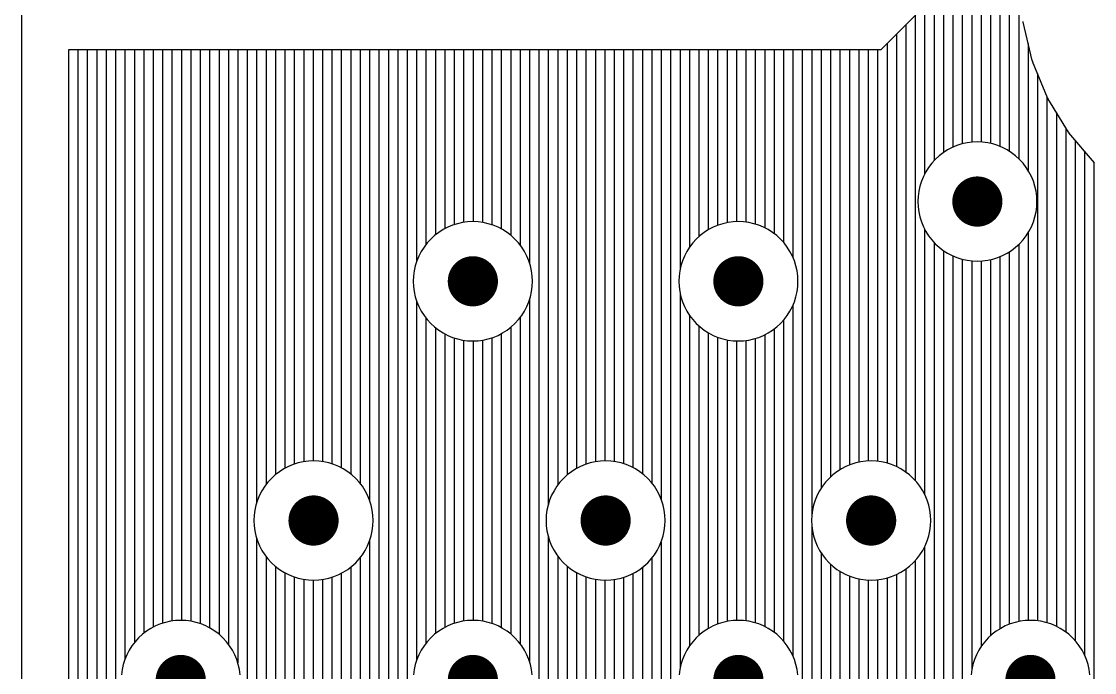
# Model space of a CAD drawing. Extents: x 295 to 953, y 10 to 290.
# Drawn here: x 537 to 613.2, y 120.2 to 166.4 of the extents above; entities that cross this region are included whole.
import ezdxf

# ---------------------------------------------------------------- set-up
doc = ezdxf.new("R2010")
doc.units = 0
doc.header["$LTSCALE"] = 5
doc.header["$MEASUREMENT"] = 0
doc.layers.get('0').update_dxf_attribs({"linetype": 'CONTINUOUS', "lineweight": 25})
doc.layers.add('ART003_PHO', color=3, linetype='CONTINUOUS')

msp = doc.modelspace()

# ---------------------------------------------------------------- linework, layer by layer
at = {"const_width": 1.782}
for points in [[(604.91, 154.49, 1), (604.91, 152.708, 1)], [(569.077, 148.832, 1), (569.077, 147.05, 1)], [(587.936, 148.832, 1), (587.936, 147.05, 1)], [(557.761, 131.859, 1), (557.761, 130.077, 1)], [(578.507, 131.859, 1), (578.507, 130.077, 1)], [(597.366, 131.859, 1), (597.366, 130.077, 1)], [(548.331, 120.543, 1), (548.331, 118.761, 1)], [(569.077, 120.543, 1), (569.077, 118.761, 1)], [(587.936, 120.543, 1), (587.936, 118.761, 1)], [(608.682, 120.543, 1), (608.682, 118.761, 1)]]:
    msp.add_lwpolyline(points, format="xyb", close=True, dxfattribs=at)
at = {"layer": 'ART003_PHO', "color": 7}
for p, q in [((537.016, 246.411), (537.016, 91.971)), ((601.834, 207.27), (601.834, 156.506)), ((602.502, 206.697), (602.502, 157.08)), ((607.18, 206.605), (607.18, 157.171)), ((607.848, 207.131), (607.848, 156.645)), ((603.17, 206.319), (603.17, 157.457)), ((603.839, 206.083), (603.839, 157.693)), ((604.507, 205.964), (604.507, 157.812)), ((605.175, 205.954), (605.175, 157.823)), ((605.843, 206.049), (605.843, 157.727)), ((606.512, 206.26), (606.512, 157.516)), ((601.242, 167.553), (598.054, 164.365)), ((601.166, 167.476), (601.166, 155.572)), ((600.497, 166.808), (600.497, 133.815)), ((608.145, 166.375), (608.148, 166.346)), ((608.148, 166.346), (608.154, 166.317)), ((608.807, 163.598), (608.154, 166.317)), ((599.161, 165.472), (599.161, 134.8)), ((599.829, 166.14), (599.829, 134.409)), ((598.493, 164.803), (598.493, 135.047)), ((608.516, 164.808), (608.516, 155.814)), ((540.358, 164.338), (540.357, 164.335)), ((540.357, 164.335), (540.357, 164.331)), ((540.357, 164.331), (540.357, 164.328)), ((540.357, 164.328), (540.357, 91.971)), ((540.359, 164.341), (540.358, 164.338)), ((540.36, 164.344), (540.359, 164.341)), ((540.362, 164.347), (540.36, 164.344)), ((540.364, 164.349), (540.362, 164.347)), ((540.366, 164.352), (540.364, 164.349)), ((540.368, 164.354), (540.366, 164.352)), ((540.37, 164.357), (540.368, 164.354)), ((540.373, 164.358), (540.37, 164.357)), ((540.375, 164.36), (540.373, 164.358)), ((540.378, 164.362), (540.375, 164.36)), ((540.381, 164.363), (540.378, 164.362)), ((540.384, 164.364), (540.381, 164.363)), ((540.388, 164.365), (540.384, 164.364)), ((540.391, 164.365), (540.388, 164.365)), ((540.394, 164.365), (540.391, 164.365)), ((598.054, 164.365), (540.394, 164.365)), ((541.023, 164.365), (541.023, 88.665)), ((541.691, 164.365), (541.691, 87.388)), ((542.36, 164.365), (542.36, 86.477)), ((543.028, 164.365), (543.028, 85.768)), ((543.696, 164.365), (543.696, 85.198)), ((544.364, 164.365), (544.364, 121.127)), ((545.033, 164.365), (545.033, 122.303)), ((545.701, 164.365), (545.701, 122.967)), ((546.369, 164.365), (546.369, 123.402)), ((547.037, 164.365), (547.037, 123.681)), ((547.706, 164.365), (547.706, 123.838)), ((548.374, 164.365), (548.374, 123.884)), ((549.042, 164.365), (549.042, 123.824)), ((549.71, 164.365), (549.71, 123.653)), ((550.379, 164.365), (550.379, 123.356)), ((551.047, 164.365), (551.047, 122.898)), ((551.715, 164.365), (551.715, 122.194)), ((552.383, 164.365), (552.383, 120.874)), ((553.052, 164.365), (553.052, 83.433)), ((553.72, 164.365), (553.72, 132.225)), ((554.388, 164.365), (554.388, 133.524)), ((555.056, 164.365), (555.056, 134.223)), ((555.725, 164.365), (555.725, 134.678)), ((556.393, 164.365), (556.393, 134.973)), ((557.061, 164.365), (557.061, 135.142)), ((557.729, 164.365), (557.729, 135.2)), ((558.398, 164.365), (558.398, 135.152)), ((559.066, 164.365), (559.066, 134.994)), ((559.734, 164.365), (559.734, 134.712)), ((560.402, 164.365), (560.402, 134.274)), ((561.071, 164.365), (561.071, 133.605)), ((561.739, 164.365), (561.739, 132.413)), ((562.407, 164.365), (562.407, 83.433)), ((563.075, 164.365), (563.075, 83.433)), ((563.744, 164.365), (563.744, 83.433)), ((564.412, 164.365), (564.412, 83.433)), ((565.08, 164.365), (565.08, 149.334)), ((565.748, 164.365), (565.748, 150.555)), ((566.417, 164.365), (566.417, 151.233)), ((567.085, 164.365), (567.085, 151.675)), ((567.753, 164.365), (567.753, 151.961)), ((568.421, 164.365), (568.421, 152.122)), ((569.09, 164.365), (569.09, 152.173)), ((569.758, 164.365), (569.758, 152.118)), ((570.426, 164.365), (570.426, 151.952)), ((571.094, 164.365), (571.094, 151.661)), ((571.763, 164.365), (571.763, 151.212)), ((572.431, 164.365), (572.431, 150.522)), ((573.099, 164.365), (573.099, 149.257)), ((573.767, 164.365), (573.767, 83.433)), ((574.436, 164.365), (574.436, 132.125)), ((575.104, 164.365), (575.104, 133.484)), ((575.772, 164.365), (575.772, 134.198)), ((576.44, 164.365), (576.44, 134.661)), ((577.109, 164.365), (577.109, 134.962)), ((577.777, 164.365), (577.777, 135.136)), ((578.445, 164.365), (578.445, 135.199)), ((579.113, 164.365), (579.113, 135.156)), ((579.782, 164.365), (579.782, 135.003)), ((580.45, 164.365), (580.45, 134.727)), ((581.118, 164.365), (581.118, 134.298)), ((581.786, 164.365), (581.786, 133.642)), ((582.455, 164.365), (582.455, 132.492)), ((583.123, 164.365), (583.123, 83.433)), ((583.791, 164.365), (583.791, 148.796)), ((584.459, 164.365), (584.459, 150.354)), ((585.128, 164.365), (585.128, 151.107)), ((585.796, 164.365), (585.796, 151.592)), ((586.464, 164.365), (586.464, 151.909)), ((587.132, 164.365), (587.132, 152.096)), ((587.801, 164.365), (587.801, 152.171)), ((588.469, 164.365), (588.469, 152.14)), ((589.137, 164.365), (589.137, 151.999)), ((589.805, 164.365), (589.805, 151.738)), ((590.474, 164.365), (590.474, 151.328)), ((591.142, 164.365), (591.142, 150.704)), ((591.81, 164.365), (591.81, 149.646)), ((592.478, 164.365), (592.478, 83.433)), ((593.147, 164.365), (593.147, 131.298)), ((593.815, 164.365), (593.815, 133.27)), ((594.483, 164.365), (594.483, 134.066)), ((595.151, 164.365), (595.151, 134.574)), ((595.82, 164.365), (595.82, 134.907)), ((596.488, 164.365), (596.488, 135.108)), ((597.156, 164.365), (597.156, 135.195)), ((597.824, 164.365), (597.824, 135.175)), ((608.807, 163.598), (608.815, 163.57)), ((608.815, 163.57), (608.825, 163.543)), ((609.895, 160.959), (608.825, 163.543)), ((609.185, 162.674), (609.185, 123.854)), ((609.853, 161.061), (609.853, 123.719)), ((609.895, 160.959), (609.907, 160.933)), ((609.907, 160.933), (609.921, 160.907)), ((611.382, 158.523), (609.921, 160.907)), ((610.521, 159.928), (610.521, 123.463)), ((611.189, 158.838), (611.189, 123.061)), ((604.541, 157.815), (604.175, 157.767)), ((604.541, 157.815), (604.175, 157.767)), ((604.91, 157.831), (604.541, 157.815)), ((604.91, 157.831), (604.541, 157.815)), ((605.279, 157.815), (604.91, 157.831)), ((605.279, 157.815), (604.91, 157.831)), ((605.645, 157.767), (605.279, 157.815)), ((605.645, 157.767), (605.279, 157.815)), ((611.382, 158.523), (611.399, 158.499)), ((611.399, 158.499), (611.417, 158.476)), ((613.233, 156.35), (611.417, 158.476)), ((611.858, 157.96), (611.858, 122.449)), ((602.482, 157.066), (602.189, 156.841)), ((602.482, 157.066), (602.189, 156.841)), ((602.794, 157.264), (602.482, 157.066)), ((602.794, 157.264), (602.482, 157.066)), ((603.121, 157.435), (602.794, 157.264)), ((603.121, 157.435), (602.794, 157.264)), ((603.462, 157.576), (603.121, 157.435)), ((603.462, 157.576), (603.121, 157.435)), ((603.814, 157.687), (603.462, 157.576)), ((603.814, 157.687), (603.462, 157.576)), ((604.175, 157.767), (603.814, 157.687)), ((604.175, 157.767), (603.814, 157.687)), ((606.005, 157.687), (605.645, 157.767)), ((606.005, 157.687), (605.645, 157.767)), ((606.357, 157.576), (606.005, 157.687)), ((606.357, 157.576), (606.005, 157.687)), ((606.699, 157.435), (606.357, 157.576)), ((606.699, 157.435), (606.357, 157.576)), ((607.026, 157.264), (606.699, 157.435)), ((607.026, 157.264), (606.699, 157.435)), ((607.337, 157.066), (607.026, 157.264)), ((607.337, 157.066), (607.026, 157.264)), ((607.63, 156.841), (607.337, 157.066)), ((607.63, 156.841), (607.337, 157.066)), ((612.526, 157.177), (612.526, 121.422)), ((601.668, 156.319), (601.443, 156.026)), ((601.668, 156.319), (601.443, 156.026)), ((601.917, 156.592), (601.668, 156.319)), ((601.917, 156.592), (601.668, 156.319)), ((602.189, 156.841), (601.917, 156.592)), ((602.189, 156.841), (601.917, 156.592)), ((607.903, 156.592), (607.63, 156.841)), ((607.903, 156.592), (607.63, 156.841)), ((608.152, 156.319), (607.903, 156.592)), ((608.152, 156.319), (607.903, 156.592)), ((608.377, 156.026), (608.152, 156.319)), ((608.377, 156.026), (608.152, 156.319)), ((613.194, 156.395), (613.194, 83.433)), ((601.245, 155.715), (601.074, 155.388)), ((601.245, 155.715), (601.074, 155.388)), ((601.443, 156.026), (601.245, 155.715)), ((601.443, 156.026), (601.245, 155.715)), ((608.575, 155.715), (608.377, 156.026)), ((608.575, 155.715), (608.377, 156.026)), ((608.746, 155.388), (608.575, 155.715)), ((608.746, 155.388), (608.575, 155.715)), ((600.933, 155.046), (600.822, 154.694)), ((600.933, 155.046), (600.822, 154.694)), ((601.074, 155.388), (600.933, 155.046)), ((601.074, 155.388), (600.933, 155.046)), ((608.887, 155.046), (608.746, 155.388)), ((608.887, 155.046), (608.746, 155.388)), ((608.998, 154.694), (608.887, 155.046)), ((608.998, 154.694), (608.887, 155.046)), ((600.694, 153.968), (600.678, 153.599)), ((600.694, 153.968), (600.678, 153.599)), ((600.742, 154.334), (600.694, 153.968)), ((600.742, 154.334), (600.694, 153.968)), ((600.822, 154.694), (600.742, 154.334)), ((600.822, 154.694), (600.742, 154.334)), ((609.078, 154.334), (608.998, 154.694)), ((609.078, 154.334), (608.998, 154.694)), ((609.126, 153.968), (609.078, 154.334)), ((609.126, 153.968), (609.078, 154.334)), ((609.142, 153.599), (609.126, 153.968)), ((609.142, 153.599), (609.126, 153.968)), ((600.678, 153.599), (600.694, 153.23)), ((600.678, 153.599), (600.694, 153.23)), ((600.694, 153.23), (600.742, 152.864)), ((600.694, 153.23), (600.742, 152.864)), ((609.078, 152.864), (609.126, 153.23)), ((609.078, 152.864), (609.126, 153.23)), ((609.126, 153.23), (609.142, 153.599)), ((609.126, 153.23), (609.142, 153.599)), ((600.742, 152.864), (600.822, 152.504)), ((600.742, 152.864), (600.822, 152.504)), ((600.822, 152.504), (600.933, 152.151)), ((600.822, 152.504), (600.933, 152.151)), ((608.887, 152.151), (608.998, 152.504)), ((608.887, 152.151), (608.998, 152.504)), ((608.998, 152.504), (609.078, 152.864)), ((608.998, 152.504), (609.078, 152.864)), ((567.288, 151.777), (566.961, 151.606)), ((567.288, 151.777), (566.961, 151.606)), ((567.629, 151.918), (567.288, 151.777)), ((567.629, 151.918), (567.288, 151.777)), ((567.981, 152.029), (567.629, 151.918)), ((567.981, 152.029), (567.629, 151.918)), ((568.342, 152.109), (567.981, 152.029)), ((568.342, 152.109), (567.981, 152.029)), ((568.708, 152.157), (568.342, 152.109)), ((568.708, 152.157), (568.342, 152.109)), ((569.077, 152.173), (568.708, 152.157)), ((569.077, 152.173), (568.708, 152.157)), ((569.446, 152.157), (569.077, 152.173)), ((569.446, 152.157), (569.077, 152.173)), ((569.812, 152.109), (569.446, 152.157)), ((569.812, 152.109), (569.446, 152.157)), ((570.172, 152.029), (569.812, 152.109)), ((570.172, 152.029), (569.812, 152.109)), ((570.524, 151.918), (570.172, 152.029)), ((570.524, 151.918), (570.172, 152.029)), ((570.865, 151.777), (570.524, 151.918)), ((570.865, 151.777), (570.524, 151.918)), ((571.193, 151.606), (570.865, 151.777)), ((571.193, 151.606), (570.865, 151.777)), ((586.148, 151.777), (585.82, 151.606)), ((586.148, 151.777), (585.82, 151.606)), ((586.489, 151.918), (586.148, 151.777)), ((586.489, 151.918), (586.148, 151.777)), ((586.841, 152.029), (586.489, 151.918)), ((586.841, 152.029), (586.489, 151.918)), ((587.201, 152.109), (586.841, 152.029)), ((587.201, 152.109), (586.841, 152.029)), ((587.567, 152.157), (587.201, 152.109)), ((587.567, 152.157), (587.201, 152.109)), ((587.936, 152.173), (587.567, 152.157)), ((587.936, 152.173), (587.567, 152.157)), ((588.305, 152.157), (587.936, 152.173)), ((588.305, 152.157), (587.936, 152.173)), ((588.671, 152.109), (588.305, 152.157)), ((588.671, 152.109), (588.305, 152.157)), ((589.032, 152.029), (588.671, 152.109)), ((589.032, 152.029), (588.671, 152.109)), ((589.384, 151.918), (589.032, 152.029)), ((589.384, 151.918), (589.032, 152.029)), ((589.725, 151.777), (589.384, 151.918)), ((589.725, 151.777), (589.384, 151.918)), ((590.052, 151.606), (589.725, 151.777)), ((590.052, 151.606), (589.725, 151.777)), ((600.933, 152.151), (601.074, 151.81)), ((600.933, 152.151), (601.074, 151.81)), ((601.074, 151.81), (601.245, 151.483)), ((601.074, 151.81), (601.245, 151.483)), ((608.575, 151.483), (608.746, 151.81)), ((608.575, 151.483), (608.746, 151.81)), ((608.746, 151.81), (608.887, 152.151)), ((608.746, 151.81), (608.887, 152.151)), ((566.084, 150.934), (565.835, 150.662)), ((566.084, 150.934), (565.835, 150.662)), ((566.356, 151.183), (566.084, 150.934)), ((566.356, 151.183), (566.084, 150.934)), ((566.649, 151.408), (566.356, 151.183)), ((566.649, 151.408), (566.356, 151.183)), ((566.961, 151.606), (566.649, 151.408)), ((566.961, 151.606), (566.649, 151.408)), ((571.504, 151.408), (571.193, 151.606)), ((571.504, 151.408), (571.193, 151.606)), ((571.797, 151.183), (571.504, 151.408)), ((571.797, 151.183), (571.504, 151.408)), ((572.07, 150.934), (571.797, 151.183)), ((572.07, 150.934), (571.797, 151.183)), ((572.319, 150.662), (572.07, 150.934)), ((572.319, 150.662), (572.07, 150.934)), ((584.944, 150.934), (584.694, 150.662)), ((584.944, 150.934), (584.694, 150.662)), ((585.216, 151.183), (584.944, 150.934)), ((585.216, 151.183), (584.944, 150.934)), ((585.509, 151.408), (585.216, 151.183)), ((585.509, 151.408), (585.216, 151.183)), ((585.82, 151.606), (585.509, 151.408)), ((585.82, 151.606), (585.509, 151.408)), ((590.364, 151.408), (590.052, 151.606)), ((590.364, 151.408), (590.052, 151.606)), ((590.657, 151.183), (590.364, 151.408)), ((590.657, 151.183), (590.364, 151.408)), ((590.929, 150.934), (590.657, 151.183)), ((590.929, 150.934), (590.657, 151.183)), ((591.178, 150.662), (590.929, 150.934)), ((591.178, 150.662), (590.929, 150.934)), ((601.166, 151.626), (601.166, 132.832)), ((601.245, 151.483), (601.443, 151.171)), ((601.245, 151.483), (601.443, 151.171)), ((601.443, 151.171), (601.668, 150.878)), ((601.443, 151.171), (601.668, 150.878)), ((608.152, 150.878), (608.377, 151.171)), ((608.152, 150.878), (608.377, 151.171)), ((608.377, 151.171), (608.575, 151.483)), ((608.377, 151.171), (608.575, 151.483)), ((608.516, 151.384), (608.516, 123.881)), ((565.61, 150.369), (565.412, 150.057)), ((565.61, 150.369), (565.412, 150.057)), ((565.835, 150.662), (565.61, 150.369)), ((565.835, 150.662), (565.61, 150.369)), ((572.544, 150.369), (572.319, 150.662)), ((572.544, 150.369), (572.319, 150.662)), ((572.742, 150.057), (572.544, 150.369)), ((572.742, 150.057), (572.544, 150.369)), ((584.469, 150.369), (584.271, 150.057)), ((584.469, 150.369), (584.271, 150.057)), ((584.694, 150.662), (584.469, 150.369)), ((584.694, 150.662), (584.469, 150.369)), ((591.403, 150.369), (591.178, 150.662)), ((591.403, 150.369), (591.178, 150.662)), ((591.602, 150.057), (591.403, 150.369)), ((591.602, 150.057), (591.403, 150.369)), ((601.668, 150.878), (601.917, 150.606)), ((601.668, 150.878), (601.917, 150.606)), ((601.834, 150.692), (601.834, 83.433)), ((601.917, 150.606), (602.189, 150.357)), ((601.917, 150.606), (602.189, 150.357)), ((602.189, 150.357), (602.482, 150.132)), ((602.189, 150.357), (602.482, 150.132)), ((607.337, 150.132), (607.63, 150.357)), ((607.337, 150.132), (607.63, 150.357)), ((607.63, 150.357), (607.903, 150.606)), ((607.63, 150.357), (607.903, 150.606)), ((607.848, 150.553), (607.848, 123.801)), ((607.903, 150.606), (608.152, 150.878)), ((607.903, 150.606), (608.152, 150.878)), ((565.1, 149.389), (564.989, 149.036)), ((565.1, 149.389), (564.989, 149.036)), ((565.241, 149.73), (565.1, 149.389)), ((565.241, 149.73), (565.1, 149.389)), ((565.412, 150.057), (565.241, 149.73)), ((565.412, 150.057), (565.241, 149.73)), ((572.913, 149.73), (572.742, 150.057)), ((572.913, 149.73), (572.742, 150.057)), ((573.054, 149.389), (572.913, 149.73)), ((573.054, 149.389), (572.913, 149.73)), ((573.165, 149.036), (573.054, 149.389)), ((573.165, 149.036), (573.054, 149.389)), ((583.959, 149.389), (583.848, 149.036)), ((583.959, 149.389), (583.848, 149.036)), ((584.101, 149.73), (583.959, 149.389)), ((584.101, 149.73), (583.959, 149.389)), ((584.271, 150.057), (584.101, 149.73)), ((584.271, 150.057), (584.101, 149.73)), ((591.772, 149.73), (591.602, 150.057)), ((591.772, 149.73), (591.602, 150.057)), ((591.913, 149.389), (591.772, 149.73)), ((591.913, 149.389), (591.772, 149.73)), ((592.024, 149.036), (591.913, 149.389)), ((592.024, 149.036), (591.913, 149.389)), ((602.482, 150.132), (602.794, 149.934)), ((602.482, 150.132), (602.794, 149.934)), ((602.502, 150.118), (602.502, 83.433)), ((602.794, 149.934), (603.121, 149.763)), ((602.794, 149.934), (603.121, 149.763)), ((603.121, 149.763), (603.462, 149.622)), ((603.121, 149.763), (603.462, 149.622)), ((603.17, 149.741), (603.17, 83.433)), ((603.462, 149.622), (603.814, 149.511)), ((603.462, 149.622), (603.814, 149.511)), ((603.814, 149.511), (604.175, 149.431)), ((603.814, 149.511), (604.175, 149.431)), ((603.839, 149.504), (603.839, 83.433)), ((604.175, 149.431), (604.541, 149.383)), ((604.175, 149.431), (604.541, 149.383)), ((604.507, 149.386), (604.507, 120.347)), ((605.279, 149.383), (605.645, 149.431)), ((605.279, 149.383), (605.645, 149.431)), ((605.645, 149.431), (606.005, 149.511)), ((605.645, 149.431), (606.005, 149.511)), ((605.843, 149.471), (605.843, 122.791)), ((606.005, 149.511), (606.357, 149.622)), ((606.005, 149.511), (606.357, 149.622)), ((606.357, 149.622), (606.699, 149.763)), ((606.357, 149.622), (606.699, 149.763)), ((606.512, 149.682), (606.512, 123.285)), ((606.699, 149.763), (607.026, 149.934)), ((606.699, 149.763), (607.026, 149.934)), ((607.026, 149.934), (607.337, 150.132)), ((607.026, 149.934), (607.337, 150.132)), ((607.18, 150.027), (607.18, 123.609)), ((564.909, 148.676), (564.861, 148.31)), ((564.909, 148.676), (564.861, 148.31)), ((564.989, 149.036), (564.909, 148.676)), ((564.989, 149.036), (564.909, 148.676)), ((573.245, 148.676), (573.165, 149.036)), ((573.245, 148.676), (573.165, 149.036)), ((573.293, 148.31), (573.245, 148.676)), ((573.293, 148.31), (573.245, 148.676)), ((583.768, 148.676), (583.72, 148.31)), ((583.768, 148.676), (583.72, 148.31)), ((583.848, 149.036), (583.768, 148.676)), ((583.848, 149.036), (583.768, 148.676)), ((592.104, 148.676), (592.024, 149.036)), ((592.104, 148.676), (592.024, 149.036)), ((592.153, 148.31), (592.104, 148.676)), ((592.153, 148.31), (592.104, 148.676)), ((604.541, 149.383), (604.91, 149.367)), ((604.541, 149.383), (604.91, 149.367)), ((604.91, 149.367), (605.279, 149.383)), ((604.91, 149.367), (605.279, 149.383)), ((605.175, 149.375), (605.175, 122.022)), ((564.861, 148.31), (564.844, 147.941)), ((564.861, 148.31), (564.844, 147.941)), ((564.844, 147.941), (564.861, 147.572)), ((564.844, 147.941), (564.861, 147.572)), ((573.309, 147.941), (573.293, 148.31)), ((573.309, 147.941), (573.293, 148.31)), ((573.293, 147.572), (573.309, 147.941)), ((573.293, 147.572), (573.309, 147.941)), ((583.72, 148.31), (583.704, 147.941)), ((583.72, 148.31), (583.704, 147.941)), ((583.704, 147.941), (583.72, 147.572)), ((583.704, 147.941), (583.72, 147.572)), ((592.169, 147.941), (592.153, 148.31)), ((592.169, 147.941), (592.153, 148.31)), ((592.153, 147.572), (592.169, 147.941)), ((592.153, 147.572), (592.169, 147.941)), ((564.861, 147.572), (564.909, 147.206)), ((564.861, 147.572), (564.909, 147.206)), ((564.909, 147.206), (564.989, 146.846)), ((564.909, 147.206), (564.989, 146.846)), ((573.165, 146.846), (573.245, 147.206)), ((573.165, 146.846), (573.245, 147.206)), ((573.245, 147.206), (573.293, 147.572)), ((573.245, 147.206), (573.293, 147.572)), ((583.72, 147.572), (583.768, 147.206)), ((583.72, 147.572), (583.768, 147.206)), ((583.768, 147.206), (583.848, 146.846)), ((583.768, 147.206), (583.848, 146.846)), ((592.024, 146.846), (592.104, 147.206)), ((592.024, 146.846), (592.104, 147.206)), ((592.104, 147.206), (592.153, 147.572)), ((592.104, 147.206), (592.153, 147.572)), ((564.989, 146.846), (565.1, 146.494)), ((564.989, 146.846), (565.1, 146.494)), ((565.08, 146.549), (565.08, 121.044)), ((565.1, 146.494), (565.241, 146.152)), ((565.1, 146.494), (565.241, 146.152)), ((572.913, 146.152), (573.054, 146.494)), ((572.913, 146.152), (573.054, 146.494)), ((573.054, 146.494), (573.165, 146.846)), ((573.054, 146.494), (573.165, 146.846)), ((573.099, 146.625), (573.099, 120.968)), ((583.791, 147.087), (583.791, 120.506)), ((583.848, 146.846), (583.959, 146.494)), ((583.848, 146.846), (583.959, 146.494)), ((583.959, 146.494), (584.101, 146.152)), ((583.959, 146.494), (584.101, 146.152)), ((591.772, 146.152), (591.913, 146.494)), ((591.772, 146.152), (591.913, 146.494)), ((591.913, 146.494), (592.024, 146.846)), ((591.913, 146.494), (592.024, 146.846)), ((565.241, 146.152), (565.412, 145.825)), ((565.241, 146.152), (565.412, 145.825)), ((565.412, 145.825), (565.61, 145.514)), ((565.412, 145.825), (565.61, 145.514)), ((572.544, 145.514), (572.742, 145.825)), ((572.544, 145.514), (572.742, 145.825)), ((572.742, 145.825), (572.913, 146.152)), ((572.742, 145.825), (572.913, 146.152)), ((584.101, 146.152), (584.271, 145.825)), ((584.101, 146.152), (584.271, 145.825)), ((584.271, 145.825), (584.469, 145.514)), ((584.271, 145.825), (584.469, 145.514)), ((591.403, 145.514), (591.602, 145.825)), ((591.403, 145.514), (591.602, 145.825)), ((591.602, 145.825), (591.772, 146.152)), ((591.602, 145.825), (591.772, 146.152)), ((591.81, 146.237), (591.81, 121.356)), ((565.61, 145.514), (565.835, 145.221)), ((565.61, 145.514), (565.835, 145.221)), ((565.748, 145.327), (565.748, 122.266)), ((565.835, 145.221), (566.084, 144.948)), ((565.835, 145.221), (566.084, 144.948)), ((566.084, 144.948), (566.356, 144.699)), ((566.084, 144.948), (566.356, 144.699)), ((571.797, 144.699), (572.07, 144.948)), ((571.797, 144.699), (572.07, 144.948)), ((572.07, 144.948), (572.319, 145.221)), ((572.07, 144.948), (572.319, 145.221)), ((572.319, 145.221), (572.544, 145.514)), ((572.319, 145.221), (572.544, 145.514)), ((572.431, 145.36), (572.431, 122.233)), ((584.459, 145.528), (584.459, 122.065)), ((584.469, 145.514), (584.694, 145.221)), ((584.469, 145.514), (584.694, 145.221)), ((584.694, 145.221), (584.944, 144.948)), ((584.694, 145.221), (584.944, 144.948)), ((584.944, 144.948), (585.216, 144.699)), ((584.944, 144.948), (585.216, 144.699)), ((590.657, 144.699), (590.929, 144.948)), ((590.657, 144.699), (590.929, 144.948)), ((590.929, 144.948), (591.178, 145.221)), ((590.929, 144.948), (591.178, 145.221)), ((591.142, 145.178), (591.142, 122.415)), ((591.178, 145.221), (591.403, 145.514)), ((591.178, 145.221), (591.403, 145.514)), ((566.356, 144.699), (566.649, 144.474)), ((566.356, 144.699), (566.649, 144.474)), ((566.417, 144.649), (566.417, 122.944)), ((566.649, 144.474), (566.961, 144.276)), ((566.649, 144.474), (566.961, 144.276)), ((566.961, 144.276), (567.288, 144.105)), ((566.961, 144.276), (567.288, 144.105)), ((567.085, 144.207), (567.085, 123.386)), ((567.288, 144.105), (567.629, 143.964)), ((567.288, 144.105), (567.629, 143.964)), ((570.524, 143.964), (570.865, 144.105)), ((570.524, 143.964), (570.865, 144.105)), ((570.865, 144.105), (571.193, 144.276)), ((570.865, 144.105), (571.193, 144.276)), ((571.094, 144.221), (571.094, 123.372)), ((571.193, 144.276), (571.504, 144.474)), ((571.193, 144.276), (571.504, 144.474)), ((571.504, 144.474), (571.797, 144.699)), ((571.504, 144.474), (571.797, 144.699)), ((571.763, 144.67), (571.763, 122.923)), ((585.128, 144.775), (585.128, 122.818)), ((585.216, 144.699), (585.509, 144.474)), ((585.216, 144.699), (585.509, 144.474)), ((585.509, 144.474), (585.82, 144.276)), ((585.509, 144.474), (585.82, 144.276)), ((585.796, 144.29), (585.796, 123.303)), ((585.82, 144.276), (586.148, 144.105)), ((585.82, 144.276), (586.148, 144.105)), ((586.148, 144.105), (586.489, 143.964)), ((586.148, 144.105), (586.489, 143.964)), ((589.384, 143.964), (589.725, 144.105)), ((589.384, 143.964), (589.725, 144.105)), ((589.725, 144.105), (590.052, 144.276)), ((589.725, 144.105), (590.052, 144.276)), ((589.805, 144.144), (589.805, 123.449)), ((590.052, 144.276), (590.364, 144.474)), ((590.052, 144.276), (590.364, 144.474)), ((590.364, 144.474), (590.657, 144.699)), ((590.364, 144.474), (590.657, 144.699)), ((590.474, 144.554), (590.474, 123.039)), ((567.629, 143.964), (567.981, 143.853)), ((567.629, 143.964), (567.981, 143.853)), ((567.753, 143.921), (567.753, 123.672)), ((567.981, 143.853), (568.342, 143.773)), ((567.981, 143.853), (568.342, 143.773)), ((568.342, 143.773), (568.708, 143.725)), ((568.342, 143.773), (568.708, 143.725)), ((568.421, 143.76), (568.421, 123.833)), ((568.708, 143.725), (569.077, 143.709)), ((568.708, 143.725), (569.077, 143.709)), ((569.077, 143.709), (569.446, 143.725)), ((569.077, 143.709), (569.446, 143.725)), ((569.09, 143.709), (569.09, 123.884)), ((569.446, 143.725), (569.812, 143.773)), ((569.446, 143.725), (569.812, 143.773)), ((569.758, 143.764), (569.758, 123.829)), ((569.812, 143.773), (570.172, 143.853)), ((569.812, 143.773), (570.172, 143.853)), ((570.172, 143.853), (570.524, 143.964)), ((570.172, 143.853), (570.524, 143.964)), ((570.426, 143.93), (570.426, 123.663)), ((586.464, 143.973), (586.464, 123.62)), ((586.489, 143.964), (586.841, 143.853)), ((586.489, 143.964), (586.841, 143.853)), ((586.841, 143.853), (587.201, 143.773)), ((586.841, 143.853), (587.201, 143.773)), ((587.132, 143.786), (587.132, 123.807)), ((587.201, 143.773), (587.567, 143.725)), ((587.201, 143.773), (587.567, 143.725)), ((587.567, 143.725), (587.936, 143.709)), ((587.567, 143.725), (587.936, 143.709)), ((587.801, 143.711), (587.801, 123.882)), ((587.936, 143.709), (588.305, 143.725)), ((587.936, 143.709), (588.305, 143.725)), ((588.305, 143.725), (588.671, 143.773)), ((588.305, 143.725), (588.671, 143.773)), ((588.469, 143.742), (588.469, 123.85)), ((588.671, 143.773), (589.032, 143.853)), ((588.671, 143.773), (589.032, 143.853)), ((589.032, 143.853), (589.384, 143.964)), ((589.032, 143.853), (589.384, 143.964)), ((589.137, 143.883), (589.137, 123.71)), ((556.314, 134.945), (555.972, 134.803)), ((556.314, 134.945), (555.972, 134.803)), ((556.666, 135.056), (556.314, 134.945)), ((556.666, 135.056), (556.314, 134.945)), ((557.026, 135.136), (556.666, 135.056)), ((557.026, 135.136), (556.666, 135.056)), ((557.392, 135.184), (557.026, 135.136)), ((557.392, 135.184), (557.026, 135.136)), ((557.761, 135.2), (557.392, 135.184)), ((557.761, 135.2), (557.392, 135.184)), ((558.13, 135.184), (557.761, 135.2)), ((558.13, 135.184), (557.761, 135.2)), ((558.496, 135.136), (558.13, 135.184)), ((558.496, 135.136), (558.13, 135.184)), ((558.857, 135.056), (558.496, 135.136)), ((558.857, 135.056), (558.496, 135.136)), ((559.209, 134.945), (558.857, 135.056)), ((559.209, 134.945), (558.857, 135.056)), ((559.55, 134.803), (559.209, 134.945)), ((559.55, 134.803), (559.209, 134.945)), ((577.059, 134.945), (576.718, 134.803)), ((577.059, 134.945), (576.718, 134.803)), ((577.411, 135.056), (577.059, 134.945)), ((577.411, 135.056), (577.059, 134.945)), ((577.772, 135.136), (577.411, 135.056)), ((577.772, 135.136), (577.411, 135.056)), ((578.138, 135.184), (577.772, 135.136)), ((578.138, 135.184), (577.772, 135.136)), ((578.507, 135.2), (578.138, 135.184)), ((578.507, 135.2), (578.138, 135.184)), ((578.875, 135.184), (578.507, 135.2)), ((578.875, 135.184), (578.507, 135.2)), ((579.241, 135.136), (578.875, 135.184)), ((579.241, 135.136), (578.875, 135.184)), ((579.602, 135.056), (579.241, 135.136)), ((579.602, 135.056), (579.241, 135.136)), ((579.954, 134.945), (579.602, 135.056)), ((579.954, 134.945), (579.602, 135.056)), ((580.295, 134.803), (579.954, 134.945)), ((580.295, 134.803), (579.954, 134.945)), ((595.919, 134.945), (595.577, 134.803)), ((595.919, 134.945), (595.577, 134.803)), ((596.271, 135.056), (595.919, 134.945)), ((596.271, 135.056), (595.919, 134.945)), ((596.631, 135.136), (596.271, 135.056)), ((596.631, 135.136), (596.271, 135.056)), ((596.997, 135.184), (596.631, 135.136)), ((596.997, 135.184), (596.631, 135.136)), ((597.366, 135.2), (596.997, 135.184)), ((597.366, 135.2), (596.997, 135.184)), ((597.735, 135.184), (597.366, 135.2)), ((597.735, 135.184), (597.366, 135.2)), ((598.101, 135.136), (597.735, 135.184)), ((598.101, 135.136), (597.735, 135.184)), ((598.461, 135.056), (598.101, 135.136)), ((598.461, 135.056), (598.101, 135.136)), ((598.814, 134.945), (598.461, 135.056)), ((598.814, 134.945), (598.461, 135.056)), ((599.155, 134.803), (598.814, 134.945)), ((599.155, 134.803), (598.814, 134.945)), ((555.041, 134.21), (554.768, 133.96)), ((555.041, 134.21), (554.768, 133.96)), ((555.334, 134.434), (555.041, 134.21)), ((555.334, 134.434), (555.041, 134.21)), ((555.645, 134.633), (555.334, 134.434)), ((555.645, 134.633), (555.334, 134.434)), ((555.972, 134.803), (555.645, 134.633)), ((555.972, 134.803), (555.645, 134.633)), ((559.877, 134.633), (559.55, 134.803)), ((559.877, 134.633), (559.55, 134.803)), ((560.189, 134.434), (559.877, 134.633)), ((560.189, 134.434), (559.877, 134.633)), ((560.482, 134.21), (560.189, 134.434)), ((560.482, 134.21), (560.189, 134.434)), ((560.754, 133.96), (560.482, 134.21)), ((560.754, 133.96), (560.482, 134.21)), ((575.786, 134.21), (575.514, 133.96)), ((575.786, 134.21), (575.514, 133.96)), ((576.079, 134.434), (575.786, 134.21)), ((576.079, 134.434), (575.786, 134.21)), ((576.39, 134.633), (576.079, 134.434)), ((576.39, 134.633), (576.079, 134.434)), ((576.718, 134.803), (576.39, 134.633)), ((576.718, 134.803), (576.39, 134.633)), ((580.623, 134.633), (580.295, 134.803)), ((580.623, 134.633), (580.295, 134.803)), ((580.934, 134.434), (580.623, 134.633)), ((580.934, 134.434), (580.623, 134.633)), ((581.227, 134.21), (580.934, 134.434)), ((581.227, 134.21), (580.934, 134.434)), ((581.499, 133.96), (581.227, 134.21)), ((581.499, 133.96), (581.227, 134.21)), ((594.646, 134.21), (594.373, 133.96)), ((594.646, 134.21), (594.373, 133.96)), ((594.939, 134.434), (594.646, 134.21)), ((594.939, 134.434), (594.646, 134.21)), ((595.25, 134.633), (594.939, 134.434)), ((595.25, 134.633), (594.939, 134.434)), ((595.577, 134.803), (595.25, 134.633)), ((595.577, 134.803), (595.25, 134.633)), ((599.482, 134.633), (599.155, 134.803)), ((599.482, 134.633), (599.155, 134.803)), ((599.794, 134.434), (599.482, 134.633)), ((599.794, 134.434), (599.482, 134.633)), ((600.087, 134.21), (599.794, 134.434)), ((600.087, 134.21), (599.794, 134.434)), ((600.359, 133.96), (600.087, 134.21)), ((600.359, 133.96), (600.087, 134.21)), ((554.294, 133.395), (554.096, 133.084)), ((554.294, 133.395), (554.096, 133.084)), ((554.519, 133.688), (554.294, 133.395)), ((554.519, 133.688), (554.294, 133.395)), ((554.768, 133.96), (554.519, 133.688)), ((554.768, 133.96), (554.519, 133.688)), ((561.003, 133.688), (560.754, 133.96)), ((561.003, 133.688), (560.754, 133.96)), ((561.228, 133.395), (561.003, 133.688)), ((561.228, 133.395), (561.003, 133.688)), ((561.426, 133.084), (561.228, 133.395)), ((561.426, 133.084), (561.228, 133.395)), ((575.04, 133.395), (574.841, 133.084)), ((575.04, 133.395), (574.841, 133.084)), ((575.264, 133.688), (575.04, 133.395)), ((575.264, 133.688), (575.04, 133.395)), ((575.514, 133.96), (575.264, 133.688)), ((575.514, 133.96), (575.264, 133.688)), ((581.749, 133.688), (581.499, 133.96)), ((581.749, 133.688), (581.499, 133.96)), ((581.973, 133.395), (581.749, 133.688)), ((581.973, 133.395), (581.749, 133.688)), ((582.172, 133.084), (581.973, 133.395)), ((582.172, 133.084), (581.973, 133.395)), ((593.899, 133.395), (593.701, 133.084)), ((593.899, 133.395), (593.701, 133.084)), ((594.124, 133.688), (593.899, 133.395)), ((594.124, 133.688), (593.899, 133.395)), ((594.373, 133.96), (594.124, 133.688)), ((594.373, 133.96), (594.124, 133.688)), ((600.608, 133.688), (600.359, 133.96)), ((600.608, 133.688), (600.359, 133.96)), ((600.833, 133.395), (600.608, 133.688)), ((600.833, 133.395), (600.608, 133.688)), ((601.031, 133.084), (600.833, 133.395)), ((601.031, 133.084), (600.833, 133.395)), ((553.925, 132.756), (553.784, 132.415)), ((553.925, 132.756), (553.784, 132.415)), ((554.096, 133.084), (553.925, 132.756)), ((554.096, 133.084), (553.925, 132.756)), ((561.597, 132.756), (561.426, 133.084)), ((561.597, 132.756), (561.426, 133.084)), ((561.738, 132.415), (561.597, 132.756)), ((561.738, 132.415), (561.597, 132.756)), ((574.671, 132.756), (574.529, 132.415)), ((574.671, 132.756), (574.529, 132.415)), ((574.841, 133.084), (574.671, 132.756)), ((574.841, 133.084), (574.671, 132.756)), ((582.342, 132.756), (582.172, 133.084)), ((582.342, 132.756), (582.172, 133.084)), ((582.484, 132.415), (582.342, 132.756)), ((582.484, 132.415), (582.342, 132.756)), ((593.53, 132.756), (593.389, 132.415)), ((593.53, 132.756), (593.389, 132.415)), ((593.701, 133.084), (593.53, 132.756)), ((593.701, 133.084), (593.53, 132.756)), ((601.202, 132.756), (601.031, 133.084)), ((601.202, 132.756), (601.031, 133.084)), ((601.343, 132.415), (601.202, 132.756)), ((601.343, 132.415), (601.202, 132.756)), ((553.673, 132.063), (553.593, 131.702)), ((553.673, 132.063), (553.593, 131.702)), ((553.784, 132.415), (553.673, 132.063)), ((553.784, 132.415), (553.673, 132.063)), ((561.849, 132.063), (561.738, 132.415)), ((561.849, 132.063), (561.738, 132.415)), ((561.929, 131.702), (561.849, 132.063)), ((561.929, 131.702), (561.849, 132.063)), ((574.418, 132.063), (574.339, 131.702)), ((574.418, 132.063), (574.339, 131.702)), ((574.529, 132.415), (574.418, 132.063)), ((574.529, 132.415), (574.418, 132.063)), ((582.595, 132.063), (582.484, 132.415)), ((582.595, 132.063), (582.484, 132.415)), ((582.675, 131.702), (582.595, 132.063)), ((582.675, 131.702), (582.595, 132.063)), ((593.278, 132.063), (593.198, 131.702)), ((593.278, 132.063), (593.198, 131.702)), ((593.389, 132.415), (593.278, 132.063)), ((593.389, 132.415), (593.278, 132.063)), ((601.454, 132.063), (601.343, 132.415)), ((601.454, 132.063), (601.343, 132.415)), ((601.534, 131.702), (601.454, 132.063)), ((601.534, 131.702), (601.454, 132.063)), ((553.545, 131.336), (553.529, 130.968)), ((553.545, 131.336), (553.529, 130.968)), ((553.593, 131.702), (553.545, 131.336)), ((553.593, 131.702), (553.545, 131.336)), ((561.977, 131.336), (561.929, 131.702)), ((561.977, 131.336), (561.929, 131.702)), ((561.993, 130.968), (561.977, 131.336)), ((561.993, 130.968), (561.977, 131.336)), ((574.29, 131.336), (574.274, 130.968)), ((574.29, 131.336), (574.274, 130.968)), ((574.339, 131.702), (574.29, 131.336)), ((574.339, 131.702), (574.29, 131.336)), ((582.723, 131.336), (582.675, 131.702)), ((582.723, 131.336), (582.675, 131.702)), ((582.739, 130.968), (582.723, 131.336)), ((582.739, 130.968), (582.723, 131.336)), ((593.15, 131.336), (593.134, 130.968)), ((593.15, 131.336), (593.134, 130.968)), ((593.198, 131.702), (593.15, 131.336)), ((593.198, 131.702), (593.15, 131.336)), ((601.582, 131.336), (601.534, 131.702)), ((601.582, 131.336), (601.534, 131.702)), ((601.598, 130.968), (601.582, 131.336)), ((601.598, 130.968), (601.582, 131.336)), ((553.529, 130.968), (553.545, 130.599)), ((553.529, 130.968), (553.545, 130.599)), ((553.545, 130.599), (553.593, 130.233)), ((553.545, 130.599), (553.593, 130.233)), ((561.929, 130.233), (561.977, 130.599)), ((561.929, 130.233), (561.977, 130.599)), ((561.977, 130.599), (561.993, 130.968)), ((561.977, 130.599), (561.993, 130.968)), ((574.274, 130.968), (574.29, 130.599)), ((574.274, 130.968), (574.29, 130.599)), ((574.29, 130.599), (574.339, 130.233)), ((574.29, 130.599), (574.339, 130.233)), ((582.675, 130.233), (582.723, 130.599)), ((582.675, 130.233), (582.723, 130.599)), ((582.723, 130.599), (582.739, 130.968)), ((582.723, 130.599), (582.739, 130.968)), ((593.134, 130.968), (593.15, 130.599)), ((593.134, 130.968), (593.15, 130.599)), ((593.147, 130.637), (593.147, 106.78)), ((593.15, 130.599), (593.198, 130.233)), ((593.15, 130.599), (593.198, 130.233)), ((601.534, 130.233), (601.582, 130.599)), ((601.534, 130.233), (601.582, 130.599)), ((601.582, 130.599), (601.598, 130.968)), ((601.582, 130.599), (601.598, 130.968)), ((553.593, 130.233), (553.673, 129.872)), ((553.593, 130.233), (553.673, 129.872)), ((553.673, 129.872), (553.784, 129.52)), ((553.673, 129.872), (553.784, 129.52)), ((553.72, 129.71), (553.72, 107.708)), ((561.738, 129.52), (561.849, 129.872)), ((561.738, 129.52), (561.849, 129.872)), ((561.849, 129.872), (561.929, 130.233)), ((561.849, 129.872), (561.929, 130.233)), ((574.339, 130.233), (574.418, 129.872)), ((574.339, 130.233), (574.418, 129.872)), ((574.418, 129.872), (574.529, 129.52)), ((574.418, 129.872), (574.529, 129.52)), ((574.436, 129.81), (574.436, 107.608)), ((582.484, 129.52), (582.595, 129.872)), ((582.484, 129.52), (582.595, 129.872)), ((582.595, 129.872), (582.675, 130.233)), ((582.595, 129.872), (582.675, 130.233)), ((593.198, 130.233), (593.278, 129.872)), ((593.198, 130.233), (593.278, 129.872)), ((593.278, 129.872), (593.389, 129.52)), ((593.278, 129.872), (593.389, 129.52)), ((601.343, 129.52), (601.454, 129.872)), ((601.343, 129.52), (601.454, 129.872)), ((601.454, 129.872), (601.534, 130.233)), ((601.454, 129.872), (601.534, 130.233)), ((553.784, 129.52), (553.925, 129.179)), ((553.784, 129.52), (553.925, 129.179)), ((553.925, 129.179), (554.096, 128.851)), ((553.925, 129.179), (554.096, 128.851)), ((554.096, 128.851), (554.294, 128.54)), ((554.096, 128.851), (554.294, 128.54)), ((561.228, 128.54), (561.426, 128.851)), ((561.228, 128.54), (561.426, 128.851)), ((561.426, 128.851), (561.597, 129.179)), ((561.426, 128.851), (561.597, 129.179)), ((561.597, 129.179), (561.738, 129.52)), ((561.597, 129.179), (561.738, 129.52)), ((561.739, 129.522), (561.739, 107.896)), ((574.529, 129.52), (574.671, 129.179)), ((574.529, 129.52), (574.671, 129.179)), ((574.671, 129.179), (574.841, 128.851)), ((574.671, 129.179), (574.841, 128.851)), ((574.841, 128.851), (575.04, 128.54)), ((574.841, 128.851), (575.04, 128.54)), ((581.973, 128.54), (582.172, 128.851)), ((581.973, 128.54), (582.172, 128.851)), ((582.172, 128.851), (582.342, 129.179)), ((582.172, 128.851), (582.342, 129.179)), ((582.342, 129.179), (582.484, 129.52)), ((582.342, 129.179), (582.484, 129.52)), ((582.455, 129.443), (582.455, 107.975)), ((593.389, 129.52), (593.53, 129.179)), ((593.389, 129.52), (593.53, 129.179)), ((593.53, 129.179), (593.701, 128.851)), ((593.53, 129.179), (593.701, 128.851)), ((593.701, 128.851), (593.899, 128.54)), ((593.701, 128.851), (593.899, 128.54)), ((600.833, 128.54), (601.031, 128.851)), ((600.833, 128.54), (601.031, 128.851)), ((601.031, 128.851), (601.202, 129.179)), ((601.031, 128.851), (601.202, 129.179)), ((601.166, 129.103), (601.166, 108.314)), ((601.202, 129.179), (601.343, 129.52)), ((601.202, 129.179), (601.343, 129.52)), ((554.294, 128.54), (554.519, 128.247)), ((554.294, 128.54), (554.519, 128.247)), ((554.388, 128.411), (554.388, 109.007)), ((554.519, 128.247), (554.768, 127.975)), ((554.519, 128.247), (554.768, 127.975)), ((560.754, 127.975), (561.003, 128.247)), ((560.754, 127.975), (561.003, 128.247)), ((561.003, 128.247), (561.228, 128.54)), ((561.003, 128.247), (561.228, 128.54)), ((561.071, 128.33), (561.071, 109.088)), ((575.04, 128.54), (575.264, 128.247)), ((575.04, 128.54), (575.264, 128.247)), ((575.104, 128.451), (575.104, 108.967)), ((575.264, 128.247), (575.514, 127.975)), ((575.264, 128.247), (575.514, 127.975)), ((581.499, 127.975), (581.749, 128.247)), ((581.499, 127.975), (581.749, 128.247)), ((581.749, 128.247), (581.973, 128.54)), ((581.749, 128.247), (581.973, 128.54)), ((581.786, 128.293), (581.786, 109.125)), ((593.815, 128.665), (593.815, 108.753)), ((593.899, 128.54), (594.124, 128.247)), ((593.899, 128.54), (594.124, 128.247)), ((594.124, 128.247), (594.373, 127.975)), ((594.124, 128.247), (594.373, 127.975)), ((600.359, 127.975), (600.608, 128.247)), ((600.359, 127.975), (600.608, 128.247)), ((600.497, 128.12), (600.497, 109.297)), ((600.608, 128.247), (600.833, 128.54)), ((600.608, 128.247), (600.833, 128.54)), ((554.768, 127.975), (555.041, 127.725)), ((554.768, 127.975), (555.041, 127.725)), ((555.041, 127.725), (555.334, 127.501)), ((555.041, 127.725), (555.334, 127.501)), ((555.056, 127.712), (555.056, 109.705)), ((555.334, 127.501), (555.645, 127.302)), ((555.334, 127.501), (555.645, 127.302)), ((555.645, 127.302), (555.972, 127.132)), ((555.645, 127.302), (555.972, 127.132)), ((559.55, 127.132), (559.877, 127.302)), ((559.55, 127.132), (559.877, 127.302)), ((559.877, 127.302), (560.189, 127.501)), ((559.877, 127.302), (560.189, 127.501)), ((560.189, 127.501), (560.482, 127.725)), ((560.189, 127.501), (560.482, 127.725)), ((560.402, 127.661), (560.402, 109.757)), ((560.482, 127.725), (560.754, 127.975)), ((560.482, 127.725), (560.754, 127.975)), ((575.514, 127.975), (575.786, 127.725)), ((575.514, 127.975), (575.786, 127.725)), ((575.772, 127.737), (575.772, 109.681)), ((575.786, 127.725), (576.079, 127.501)), ((575.786, 127.725), (576.079, 127.501)), ((576.079, 127.501), (576.39, 127.302)), ((576.079, 127.501), (576.39, 127.302)), ((576.39, 127.302), (576.718, 127.132)), ((576.39, 127.302), (576.718, 127.132)), ((580.295, 127.132), (580.623, 127.302)), ((580.295, 127.132), (580.623, 127.302)), ((580.623, 127.302), (580.934, 127.501)), ((580.623, 127.302), (580.934, 127.501)), ((580.934, 127.501), (581.227, 127.725)), ((580.934, 127.501), (581.227, 127.725)), ((581.118, 127.637), (581.118, 109.781)), ((581.227, 127.725), (581.499, 127.975)), ((581.227, 127.725), (581.499, 127.975)), ((594.373, 127.975), (594.646, 127.725)), ((594.373, 127.975), (594.646, 127.725)), ((594.483, 127.869), (594.483, 109.549)), ((594.646, 127.725), (594.939, 127.501)), ((594.646, 127.725), (594.939, 127.501)), ((594.939, 127.501), (595.25, 127.302)), ((594.939, 127.501), (595.25, 127.302)), ((595.151, 127.361), (595.151, 110.057)), ((595.25, 127.302), (595.577, 127.132)), ((595.25, 127.302), (595.577, 127.132)), ((599.155, 127.132), (599.482, 127.302)), ((599.155, 127.132), (599.482, 127.302)), ((599.482, 127.302), (599.794, 127.501)), ((599.482, 127.302), (599.794, 127.501)), ((599.794, 127.501), (600.087, 127.725)), ((599.794, 127.501), (600.087, 127.725)), ((599.829, 127.526), (599.829, 109.892)), ((600.087, 127.725), (600.359, 127.975)), ((600.087, 127.725), (600.359, 127.975)), ((555.725, 127.257), (555.725, 110.16)), ((555.972, 127.132), (556.314, 126.99)), ((555.972, 127.132), (556.314, 126.99)), ((556.314, 126.99), (556.666, 126.879)), ((556.314, 126.99), (556.666, 126.879)), ((556.393, 126.962), (556.393, 110.455)), ((556.666, 126.879), (557.026, 126.8)), ((556.666, 126.879), (557.026, 126.8)), ((557.026, 126.8), (557.392, 126.751)), ((557.026, 126.8), (557.392, 126.751)), ((557.061, 126.794), (557.061, 110.624)), ((557.392, 126.751), (557.761, 126.735)), ((557.392, 126.751), (557.761, 126.735)), ((557.729, 126.735), (557.729, 110.682)), ((557.761, 126.735), (558.13, 126.751)), ((557.761, 126.735), (558.13, 126.751)), ((558.13, 126.751), (558.496, 126.8)), ((558.13, 126.751), (558.496, 126.8)), ((558.398, 126.783), (558.398, 110.634)), ((558.496, 126.8), (558.857, 126.879)), ((558.496, 126.8), (558.857, 126.879)), ((558.857, 126.879), (559.209, 126.99)), ((558.857, 126.879), (559.209, 126.99)), ((559.066, 126.941), (559.066, 110.476)), ((559.209, 126.99), (559.55, 127.132)), ((559.209, 126.99), (559.55, 127.132)), ((559.734, 127.223), (559.734, 110.194)), ((576.44, 127.274), (576.44, 110.144)), ((576.718, 127.132), (577.059, 126.99)), ((576.718, 127.132), (577.059, 126.99)), ((577.059, 126.99), (577.411, 126.879)), ((577.059, 126.99), (577.411, 126.879)), ((577.109, 126.973), (577.109, 110.445)), ((577.411, 126.879), (577.772, 126.8)), ((577.411, 126.879), (577.772, 126.8)), ((577.772, 126.8), (578.138, 126.751)), ((577.772, 126.8), (578.138, 126.751)), ((577.777, 126.799), (577.777, 110.619)), ((578.138, 126.751), (578.507, 126.735)), ((578.138, 126.751), (578.507, 126.735)), ((578.445, 126.736), (578.445, 110.682)), ((578.507, 126.735), (578.875, 126.751)), ((578.507, 126.735), (578.875, 126.751)), ((578.875, 126.751), (579.241, 126.8)), ((578.875, 126.751), (579.241, 126.8)), ((579.113, 126.779), (579.113, 110.639)), ((579.241, 126.8), (579.602, 126.879)), ((579.241, 126.8), (579.602, 126.879)), ((579.602, 126.879), (579.954, 126.99)), ((579.602, 126.879), (579.954, 126.99)), ((579.782, 126.932), (579.782, 110.486)), ((579.954, 126.99), (580.295, 127.132)), ((579.954, 126.99), (580.295, 127.132)), ((580.45, 127.208), (580.45, 110.21)), ((595.577, 127.132), (595.919, 126.99)), ((595.577, 127.132), (595.919, 126.99)), ((595.82, 127.028), (595.82, 110.39)), ((595.919, 126.99), (596.271, 126.879)), ((595.919, 126.99), (596.271, 126.879)), ((596.271, 126.879), (596.631, 126.8)), ((596.271, 126.879), (596.631, 126.8)), ((596.488, 126.827), (596.488, 110.59)), ((596.631, 126.8), (596.997, 126.751)), ((596.631, 126.8), (596.997, 126.751)), ((596.997, 126.751), (597.366, 126.735)), ((596.997, 126.751), (597.366, 126.735)), ((597.156, 126.74), (597.156, 110.677)), ((597.366, 126.735), (597.735, 126.751)), ((597.366, 126.735), (597.735, 126.751)), ((597.735, 126.751), (598.101, 126.8)), ((597.735, 126.751), (598.101, 126.8)), ((597.824, 126.76), (597.824, 110.658)), ((598.101, 126.8), (598.461, 126.879)), ((598.101, 126.8), (598.461, 126.879)), ((598.461, 126.879), (598.814, 126.99)), ((598.461, 126.879), (598.814, 126.99)), ((598.493, 126.888), (598.493, 110.53)), ((598.814, 126.99), (599.155, 127.132)), ((598.814, 126.99), (599.155, 127.132)), ((599.161, 127.135), (599.161, 110.283)), ((546.543, 123.488), (546.215, 123.317)), ((546.543, 123.488), (546.215, 123.317)), ((546.884, 123.629), (546.543, 123.488)), ((546.884, 123.629), (546.543, 123.488)), ((547.236, 123.74), (546.884, 123.629)), ((547.236, 123.74), (546.884, 123.629)), ((547.596, 123.82), (547.236, 123.74)), ((547.596, 123.82), (547.236, 123.74)), ((547.962, 123.868), (547.596, 123.82)), ((547.962, 123.868), (547.596, 123.82)), ((548.331, 123.884), (547.962, 123.868)), ((548.331, 123.884), (547.962, 123.868)), ((548.7, 123.868), (548.331, 123.884)), ((548.7, 123.868), (548.331, 123.884)), ((549.066, 123.82), (548.7, 123.868)), ((549.066, 123.82), (548.7, 123.868)), ((549.427, 123.74), (549.066, 123.82)), ((549.427, 123.74), (549.066, 123.82)), ((549.779, 123.629), (549.427, 123.74)), ((549.779, 123.629), (549.427, 123.74)), ((550.12, 123.488), (549.779, 123.629)), ((550.12, 123.488), (549.779, 123.629)), ((550.448, 123.317), (550.12, 123.488)), ((550.448, 123.317), (550.12, 123.488)), ((567.288, 123.488), (566.961, 123.317)), ((567.288, 123.488), (566.961, 123.317)), ((567.629, 123.629), (567.288, 123.488)), ((567.629, 123.629), (567.288, 123.488)), ((567.981, 123.74), (567.629, 123.629)), ((567.981, 123.74), (567.629, 123.629)), ((568.342, 123.82), (567.981, 123.74)), ((568.342, 123.82), (567.981, 123.74)), ((568.708, 123.868), (568.342, 123.82)), ((568.708, 123.868), (568.342, 123.82)), ((569.077, 123.884), (568.708, 123.868)), ((569.077, 123.884), (568.708, 123.868)), ((569.446, 123.868), (569.077, 123.884)), ((569.446, 123.868), (569.077, 123.884)), ((569.812, 123.82), (569.446, 123.868)), ((569.812, 123.82), (569.446, 123.868)), ((570.172, 123.74), (569.812, 123.82)), ((570.172, 123.74), (569.812, 123.82)), ((570.524, 123.629), (570.172, 123.74)), ((570.524, 123.629), (570.172, 123.74)), ((570.865, 123.488), (570.524, 123.629)), ((570.865, 123.488), (570.524, 123.629)), ((571.193, 123.317), (570.865, 123.488)), ((571.193, 123.317), (570.865, 123.488)), ((586.148, 123.488), (585.82, 123.317)), ((586.148, 123.488), (585.82, 123.317)), ((586.489, 123.629), (586.148, 123.488)), ((586.489, 123.629), (586.148, 123.488)), ((586.841, 123.74), (586.489, 123.629)), ((586.841, 123.74), (586.489, 123.629)), ((587.201, 123.82), (586.841, 123.74)), ((587.201, 123.82), (586.841, 123.74)), ((587.567, 123.868), (587.201, 123.82)), ((587.567, 123.868), (587.201, 123.82)), ((587.936, 123.884), (587.567, 123.868)), ((587.936, 123.884), (587.567, 123.868)), ((588.305, 123.868), (587.936, 123.884)), ((588.305, 123.868), (587.936, 123.884)), ((588.671, 123.82), (588.305, 123.868)), ((588.671, 123.82), (588.305, 123.868)), ((589.032, 123.74), (588.671, 123.82)), ((589.032, 123.74), (588.671, 123.82)), ((589.384, 123.629), (589.032, 123.74)), ((589.384, 123.629), (589.032, 123.74)), ((589.725, 123.488), (589.384, 123.629)), ((589.725, 123.488), (589.384, 123.629)), ((590.052, 123.317), (589.725, 123.488)), ((590.052, 123.317), (589.725, 123.488)), ((606.893, 123.488), (606.566, 123.317)), ((606.893, 123.488), (606.566, 123.317)), ((607.234, 123.629), (606.893, 123.488)), ((607.234, 123.629), (606.893, 123.488)), ((607.586, 123.74), (607.234, 123.629)), ((607.586, 123.74), (607.234, 123.629)), ((607.947, 123.82), (607.586, 123.74)), ((607.947, 123.82), (607.586, 123.74)), ((608.313, 123.868), (607.947, 123.82)), ((608.313, 123.868), (607.947, 123.82)), ((608.682, 123.884), (608.313, 123.868)), ((608.682, 123.884), (608.313, 123.868)), ((609.051, 123.868), (608.682, 123.884)), ((609.051, 123.868), (608.682, 123.884)), ((609.417, 123.82), (609.051, 123.868)), ((609.417, 123.82), (609.051, 123.868)), ((609.777, 123.74), (609.417, 123.82)), ((609.777, 123.74), (609.417, 123.82)), ((610.129, 123.629), (609.777, 123.74)), ((610.129, 123.629), (609.777, 123.74)), ((610.47, 123.488), (610.129, 123.629)), ((610.47, 123.488), (610.129, 123.629)), ((610.798, 123.317), (610.47, 123.488)), ((610.798, 123.317), (610.47, 123.488)), ((545.611, 122.894), (545.339, 122.645)), ((545.611, 122.894), (545.339, 122.645)), ((545.904, 123.119), (545.611, 122.894)), ((545.904, 123.119), (545.611, 122.894)), ((546.215, 123.317), (545.904, 123.119)), ((546.215, 123.317), (545.904, 123.119)), ((550.759, 123.119), (550.448, 123.317)), ((550.759, 123.119), (550.448, 123.317)), ((551.052, 122.894), (550.759, 123.119)), ((551.052, 122.894), (550.759, 123.119)), ((551.324, 122.645), (551.052, 122.894)), ((551.324, 122.645), (551.052, 122.894)), ((566.356, 122.894), (566.084, 122.645)), ((566.356, 122.894), (566.084, 122.645)), ((566.649, 123.119), (566.356, 122.894)), ((566.649, 123.119), (566.356, 122.894)), ((566.961, 123.317), (566.649, 123.119)), ((566.961, 123.317), (566.649, 123.119)), ((571.504, 123.119), (571.193, 123.317)), ((571.504, 123.119), (571.193, 123.317)), ((571.797, 122.894), (571.504, 123.119)), ((571.797, 122.894), (571.504, 123.119)), ((572.07, 122.645), (571.797, 122.894)), ((572.07, 122.645), (571.797, 122.894)), ((585.216, 122.894), (584.944, 122.645)), ((585.216, 122.894), (584.944, 122.645)), ((585.509, 123.119), (585.216, 122.894)), ((585.509, 123.119), (585.216, 122.894)), ((585.82, 123.317), (585.509, 123.119)), ((585.82, 123.317), (585.509, 123.119)), ((590.364, 123.119), (590.052, 123.317)), ((590.364, 123.119), (590.052, 123.317)), ((590.657, 122.894), (590.364, 123.119)), ((590.657, 122.894), (590.364, 123.119)), ((590.929, 122.645), (590.657, 122.894)), ((590.929, 122.645), (590.657, 122.894)), ((605.961, 122.894), (605.689, 122.645)), ((605.961, 122.894), (605.689, 122.645)), ((606.254, 123.119), (605.961, 122.894)), ((606.254, 123.119), (605.961, 122.894)), ((606.566, 123.317), (606.254, 123.119)), ((606.566, 123.317), (606.254, 123.119)), ((611.109, 123.119), (610.798, 123.317)), ((611.109, 123.119), (610.798, 123.317)), ((611.402, 122.894), (611.109, 123.119)), ((611.402, 122.894), (611.109, 123.119)), ((611.674, 122.645), (611.402, 122.894)), ((611.674, 122.645), (611.402, 122.894)), ((544.864, 122.079), (544.666, 121.768)), ((544.864, 122.079), (544.666, 121.768)), ((545.089, 122.372), (544.864, 122.079)), ((545.089, 122.372), (544.864, 122.079)), ((545.339, 122.645), (545.089, 122.372)), ((545.339, 122.645), (545.089, 122.372)), ((551.573, 122.372), (551.324, 122.645)), ((551.573, 122.372), (551.324, 122.645)), ((551.798, 122.079), (551.573, 122.372)), ((551.798, 122.079), (551.573, 122.372)), ((551.997, 121.768), (551.798, 122.079)), ((551.997, 121.768), (551.798, 122.079)), ((565.61, 122.079), (565.412, 121.768)), ((565.61, 122.079), (565.412, 121.768)), ((565.835, 122.372), (565.61, 122.079)), ((565.835, 122.372), (565.61, 122.079)), ((566.084, 122.645), (565.835, 122.372)), ((566.084, 122.645), (565.835, 122.372)), ((572.319, 122.372), (572.07, 122.645)), ((572.319, 122.372), (572.07, 122.645)), ((572.544, 122.079), (572.319, 122.372)), ((572.544, 122.079), (572.319, 122.372)), ((572.742, 121.768), (572.544, 122.079)), ((572.742, 121.768), (572.544, 122.079)), ((584.469, 122.079), (584.271, 121.768)), ((584.469, 122.079), (584.271, 121.768)), ((584.694, 122.372), (584.469, 122.079)), ((584.694, 122.372), (584.469, 122.079)), ((584.944, 122.645), (584.694, 122.372)), ((584.944, 122.645), (584.694, 122.372)), ((591.178, 122.372), (590.929, 122.645)), ((591.178, 122.372), (590.929, 122.645)), ((591.403, 122.079), (591.178, 122.372)), ((591.403, 122.079), (591.178, 122.372)), ((591.602, 121.768), (591.403, 122.079)), ((591.602, 121.768), (591.403, 122.079)), ((605.215, 122.079), (605.016, 121.768)), ((605.215, 122.079), (605.016, 121.768)), ((605.44, 122.372), (605.215, 122.079)), ((605.44, 122.372), (605.215, 122.079)), ((605.689, 122.645), (605.44, 122.372)), ((605.689, 122.645), (605.44, 122.372)), ((611.924, 122.372), (611.674, 122.645)), ((611.924, 122.372), (611.674, 122.645)), ((612.149, 122.079), (611.924, 122.372)), ((612.149, 122.079), (611.924, 122.372)), ((612.347, 121.768), (612.149, 122.079)), ((612.347, 121.768), (612.149, 122.079)), ((544.496, 121.44), (544.354, 121.099)), ((544.496, 121.44), (544.354, 121.099)), ((544.666, 121.768), (544.496, 121.44)), ((544.666, 121.768), (544.496, 121.44)), ((552.167, 121.44), (551.997, 121.768)), ((552.167, 121.44), (551.997, 121.768)), ((552.308, 121.099), (552.167, 121.44)), ((552.308, 121.099), (552.167, 121.44)), ((565.241, 121.44), (565.1, 121.099)), ((565.241, 121.44), (565.1, 121.099)), ((565.412, 121.768), (565.241, 121.44)), ((565.412, 121.768), (565.241, 121.44)), ((572.913, 121.44), (572.742, 121.768)), ((572.913, 121.44), (572.742, 121.768)), ((573.054, 121.099), (572.913, 121.44)), ((573.054, 121.099), (572.913, 121.44)), ((584.101, 121.44), (583.959, 121.099)), ((584.101, 121.44), (583.959, 121.099)), ((584.271, 121.768), (584.101, 121.44)), ((584.271, 121.768), (584.101, 121.44)), ((591.772, 121.44), (591.602, 121.768)), ((591.772, 121.44), (591.602, 121.768)), ((591.913, 121.099), (591.772, 121.44)), ((591.913, 121.099), (591.772, 121.44)), ((604.846, 121.44), (604.705, 121.099)), ((604.846, 121.44), (604.705, 121.099)), ((605.016, 121.768), (604.846, 121.44)), ((605.016, 121.768), (604.846, 121.44)), ((612.518, 121.44), (612.347, 121.768)), ((612.518, 121.44), (612.347, 121.768)), ((612.659, 121.099), (612.518, 121.44)), ((612.659, 121.099), (612.518, 121.44)), ((544.243, 120.747), (544.163, 120.387)), ((544.243, 120.747), (544.163, 120.387)), ((544.354, 121.099), (544.243, 120.747)), ((544.354, 121.099), (544.243, 120.747)), ((552.419, 120.747), (552.308, 121.099)), ((552.419, 120.747), (552.308, 121.099)), ((552.499, 120.387), (552.419, 120.747)), ((552.499, 120.387), (552.419, 120.747)), ((564.989, 120.747), (564.909, 120.387)), ((564.989, 120.747), (564.909, 120.387)), ((565.1, 121.099), (564.989, 120.747)), ((565.1, 121.099), (564.989, 120.747)), ((573.165, 120.747), (573.054, 121.099)), ((573.165, 120.747), (573.054, 121.099)), ((573.245, 120.387), (573.165, 120.747)), ((573.245, 120.387), (573.165, 120.747)), ((583.848, 120.747), (583.768, 120.387)), ((583.848, 120.747), (583.768, 120.387)), ((583.959, 121.099), (583.848, 120.747)), ((583.959, 121.099), (583.848, 120.747)), ((592.024, 120.747), (591.913, 121.099)), ((592.024, 120.747), (591.913, 121.099)), ((592.104, 120.387), (592.024, 120.747)), ((592.104, 120.387), (592.024, 120.747)), ((604.594, 120.747), (604.514, 120.387)), ((604.594, 120.747), (604.514, 120.387)), ((604.705, 121.099), (604.594, 120.747)), ((604.705, 121.099), (604.594, 120.747)), ((612.77, 120.747), (612.659, 121.099)), ((612.77, 120.747), (612.659, 121.099)), ((612.85, 120.387), (612.77, 120.747)), ((612.85, 120.387), (612.77, 120.747)), ((544.163, 120.387), (544.115, 120.021)), ((544.163, 120.387), (544.115, 120.021)), ((552.548, 120.021), (552.499, 120.387)), ((552.548, 120.021), (552.499, 120.387)), ((564.909, 120.387), (564.861, 120.021)), ((564.909, 120.387), (564.861, 120.021)), ((573.293, 120.021), (573.245, 120.387)), ((573.293, 120.021), (573.245, 120.387)), ((583.768, 120.387), (583.72, 120.021)), ((583.768, 120.387), (583.72, 120.021)), ((592.153, 120.021), (592.104, 120.387)), ((592.153, 120.021), (592.104, 120.387)), ((604.514, 120.387), (604.466, 120.021)), ((604.514, 120.387), (604.466, 120.021)), ((612.898, 120.021), (612.85, 120.387)), ((612.898, 120.021), (612.85, 120.387))]:
    msp.add_line(p, q, dxfattribs=at)

doc.saveas('drawing.dxf')
